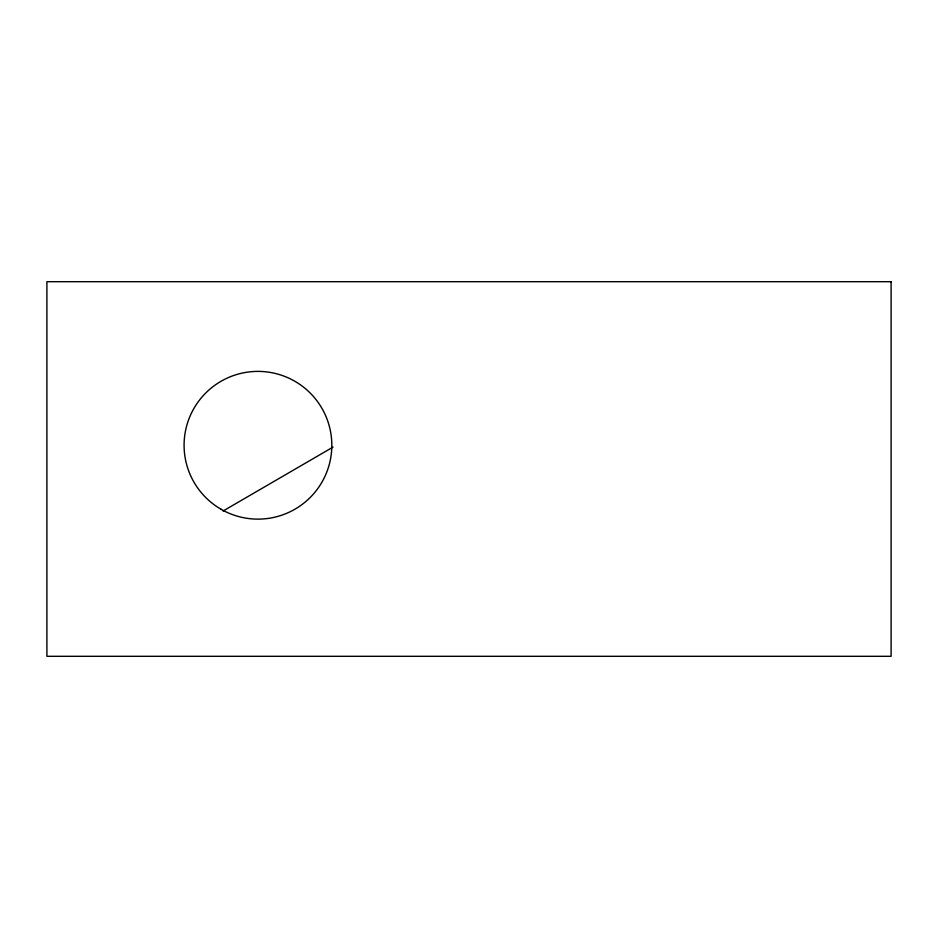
<?xml version="1.0" encoding="UTF-8"?>
<svg xmlns="http://www.w3.org/2000/svg" width="938" height="938" viewBox="0 0 938 938"><rect width="100%" height="100%" fill="white"/><g stroke="black" fill="none" stroke-linecap="round" stroke-linejoin="round"><path stroke-width="1.41" d="M223.033 511.034L333.049 447.086M891.1 281.693L46.9 281.693L46.9 656.307L891.1 656.307L891.1 281.693M221.016 509.228A73.868 73.868 0 0 0 331.818 445.257A73.868 73.868 0 0 0 221.016 381.285A73.868 73.868 0 0 0 221.016 509.228"/></g></svg>
